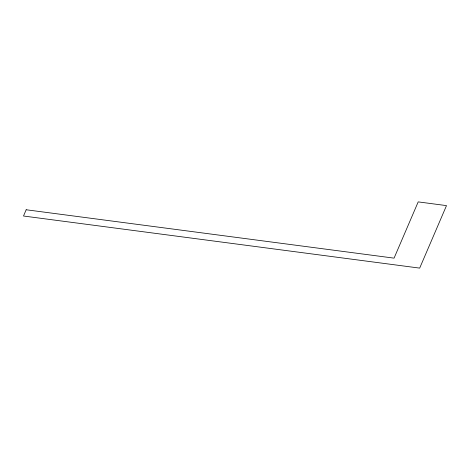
<?xml version="1.0" encoding="UTF-8"?>
<svg xmlns="http://www.w3.org/2000/svg" width="470" height="470" viewBox="0 0 470 470"><rect width="100%" height="100%" fill="white"/><g stroke="black" fill="none" stroke-linecap="round" stroke-linejoin="round"><path stroke-width="0.7" d="M26.179 209.761L23.5 216.012L419.681 268.112L446.5 205.613L418.2 201.888L394.066 258.142L26.179 209.761"/></g></svg>
